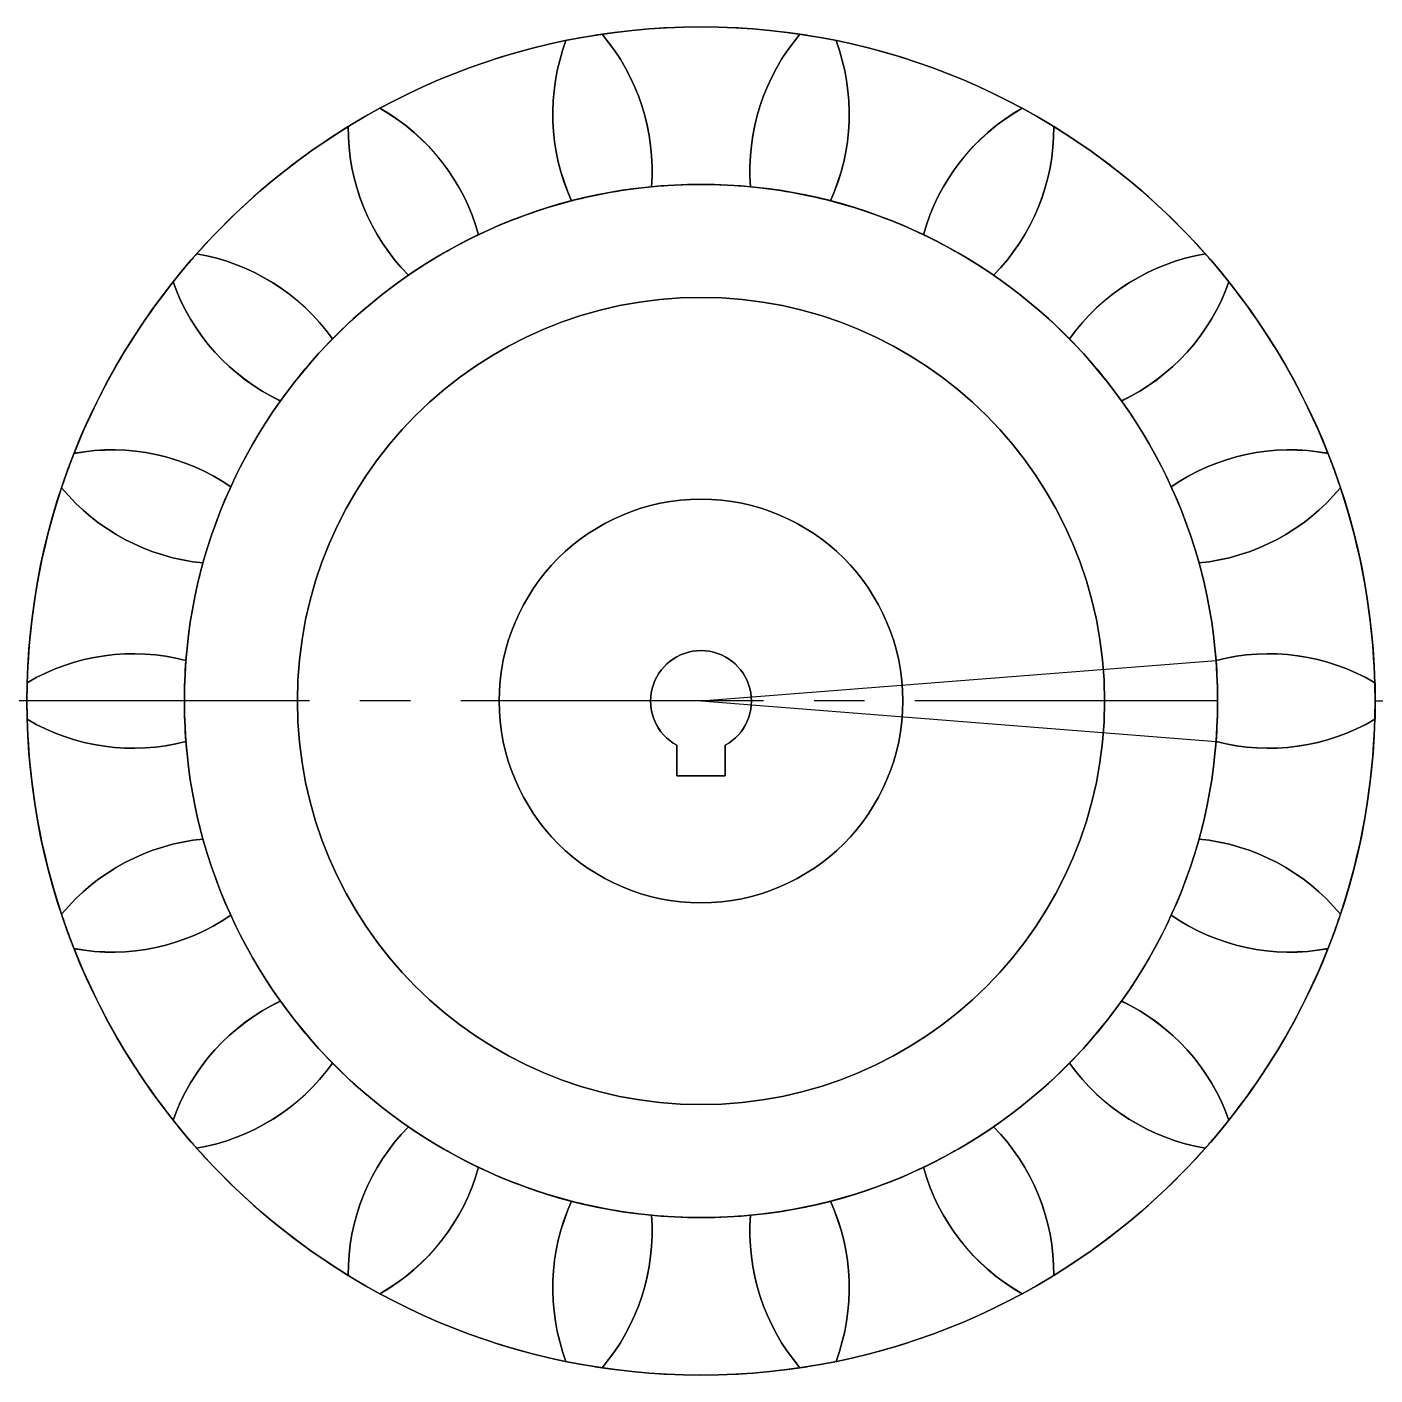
# Model space of a CAD drawing. Header units: millimetres. Extents: x -1.67 to 1.67, y -1.67 to 1.67.
import ezdxf

# ---------------------------------------------------------------- set-up
doc = ezdxf.new("R2010")
doc.units = ezdxf.units.MM
doc.linetypes.add('CENTER2', pattern=[1.125, 0.75, -0.125, 0.125, -0.125])
doc.layers.add('construction line', color=50, linetype='CENTER2')

# ---------------------------------------------------------------- blocks, each defined once
blk = doc.blocks.new('*U2')
blk.add_lwpolyline([(0.1964, 0.0454, 0.198466), (-0.197, 0.1004, -0.019637), (-0.193, 0, -0.019637), (-0.197, -0.1004, 0.198466), (0.1964, -0.0454, 0.006792), (0.197, 0, 0.006792)], format="xyb", close=True)
blk = doc.blocks.new('*U3')
at = {"color": 0, "linetype": 'ByBlock', "lineweight": -2, "transparency": 16777216}
for p, rotation in [((-0.2558, 1.4506), 99.9999999999998), ((0.2558, 1.4506), 79.99999999999982), ((-0.7365, 1.2757), 119.9999999999998), ((0.7365, 1.2757), 59.99999999999987), ((-1.1284, 0.9468), 139.9999999999997), ((1.1284, 0.9468), 39.99999999999991), ((-1.3842, 0.5038), 159.9999999999997), ((1.3842, 0.5038), 19.99999999999994), ((-1.473, 0), 180), ((-1.3842, -0.5038), 199.9999999999996), ((1.3842, -0.5038), 339.9999999999994), ((-1.1284, -0.9468), 219.9999999999995), ((1.1284, -0.9468), 319.9999999999994), ((-0.7365, -1.2757), 239.9999999999995), ((0.7365, -1.2757), 299.9999999999994), ((-0.2558, -1.4506), 259.9999999999995), ((0.2558, -1.4506), 279.9999999999995)]:
    blk.add_blockref('*U2', p, dxfattribs=dict(at, rotation=rotation))
blk.add_blockref('*U2', (1.473, 0), dxfattribs=at)

msp = doc.modelspace()

# ---------------------------------------------------------------- linework, layer by layer
for p, q in [((0, 0), (1.2761, 0.1004)), ((1.67, 0.045), (1.67, -0.045)), ((0, 0), (1.2761, -0.1004))]:
    msp.add_line(p, q)
for points in [[(-1.67, 0, 1), (1.67, 0, 1)], [(0.2452, 1.6519, 0.073817), (-0.2452, 1.6519, -0.198466), (-0.1227, 1.2741, -0.048033), (0.1227, 1.2741, -0.198466)], [(-0.3346, 1.6361, 0.073817), (-0.7954, 1.4684, -0.198466), (-0.5511, 1.1553, -0.048033), (-0.3205, 1.2392, -0.198466)], [(0.7954, 1.4684, 0.073817), (0.3346, 1.6361, -0.198466), (0.3205, 1.2392, -0.048033), (0.5511, 1.1553, -0.198466)], [(-0.874, 1.423, 0.073817), (-1.2497, 1.1078, -0.198466), (-0.913, 0.8972, -0.048033), (-0.725, 1.0549, -0.198466)], [(1.2497, 1.1078, 0.073817), (0.874, 1.423, -0.198466), (0.725, 1.0549, -0.048033), (0.913, 0.8972, -0.198466)], [(-1.28, 0, 1), (1.28, 0, 1)], [(1.28, 0, -1), (-1.28, 0, -1)], [(-1.308, 1.0383, 0.073817), (-1.5532, 0.6136, -0.198466), (-1.1648, 0.5308, -0.048033), (-1.0421, 0.7433, -0.198466)], [(1.308, 1.0383, -0.198466), (1.0421, 0.7433, -0.048033), (1.1648, 0.5308, -0.198466), (1.5532, 0.6136, 0.073817)], [(-1, 0, 1), (1, 0, 1)], [(1, 0, -1), (-1, 0, -1)], [(1, 0, -1), (-1, 0, -1)], [(-1.2334, 0.3421, -0.198466), (-1.5842, 0.5283, 0.073817), (-1.6694, 0.0454, -0.198466), (-1.2761, 0.1004, -0.048033)], [(1.5842, 0.5283, -0.198466), (1.2334, 0.3421, -0.048033), (1.2761, 0.1004, -0.198466), (1.6694, 0.0454, 0.073817)], [(-0.5, 0, 1), (0.5, 0, 1)], [(0.5, 0, -1), (-0.5, 0, -1)], [(0.5, 0, -1), (-0.5, 0, -1)], [(0.5, 0, -1), (-0.5, 0, -1)], [(-0.06, -0.1097), (-0.06, -0.185), (0.06, -0.185), (0.06, -0.1097, 3.910976)], [(0.06, -0.1097), (0.06, -0.185), (-0.06, -0.185), (-0.06, -0.1097, -3.910976)], [(0.06, -0.1097), (0.06, -0.185), (-0.06, -0.185), (-0.06, -0.1097, -3.910976)], [(0.06, -0.1097), (0.06, -0.185), (-0.06, -0.185), (-0.06, -0.1097, -3.910976)], [(0.06, -0.1097), (0.06, -0.185), (-0.06, -0.185), (-0.06, -0.1097, -3.910976)], [(-1.2761, -0.1004, -0.198466), (-1.6694, -0.0454, 0.073817), (-1.5842, -0.5283, -0.198466), (-1.2334, -0.3421, -0.048033)], [(1.6694, -0.0454, -0.198466), (1.2761, -0.1004, -0.048033), (1.2334, -0.3421, -0.198466), (1.5842, -0.5283, 0.073817)], [(-1.1648, -0.5308, -0.198466), (-1.5532, -0.6136, 0.073817), (-1.308, -1.0383, -0.198466), (-1.0421, -0.7433, -0.048033)], [(1.5532, -0.6136, -0.198466), (1.1648, -0.5308, -0.048033), (1.0421, -0.7433, -0.198466), (1.308, -1.0383, 0.073817)], [(-0.725, -1.0549, -0.048033), (-0.913, -0.8972, -0.198466), (-1.2497, -1.1078, 0.073817), (-0.874, -1.423, -0.198466)], [(1.2497, -1.1078, -0.198466), (0.913, -0.8972, -0.048033), (0.725, -1.0549, -0.198466), (0.874, -1.423, 0.073817)], [(-0.3205, -1.2392, -0.048033), (-0.5511, -1.1553, -0.198466), (-0.7954, -1.4684, 0.073817), (-0.3346, -1.6361, -0.198466)], [(0.5511, -1.1553, -0.048033), (0.3205, -1.2392, -0.198466), (0.3346, -1.6361, 0.073817), (0.7954, -1.4684, -0.198466)], [(0.1227, -1.2741, -0.048033), (-0.1227, -1.2741, -0.198466), (-0.2452, -1.6519, 0.073817), (0.2452, -1.6519, -0.198466)]]:
    msp.add_lwpolyline(points, format="xyb", close=True)
msp.add_lwpolyline([(0.06, -0.1097), (0.06, -0.185), (-0.06, -0.185), (-0.06, -0.1097)])
for radius in [1.67, 1.28, 1, 0.5]:
    msp.add_circle((0, 0), radius)
for centre, radius, start, end in [((0, 0), 0.125, 298.6854, 241.3146), ((1.4061, -0.4031), 0.52, 59.501, 104.4813), ((1.4061, 0.4031), 0.52, 255.5187, 300.499)]:
    msp.add_arc(centre, radius, start, end)
at = {"layer": 'construction line'}
for p, direction in [((1.28, 0), (-1, 0)), ((1.67, 0), (1, 0))]:
    msp.add_ray(p, direction, dxfattribs=at)

# ---------------------------------------------------------------- block references
msp.add_blockref('*U3', (0, 0))

doc.saveas('drawing.dxf')
